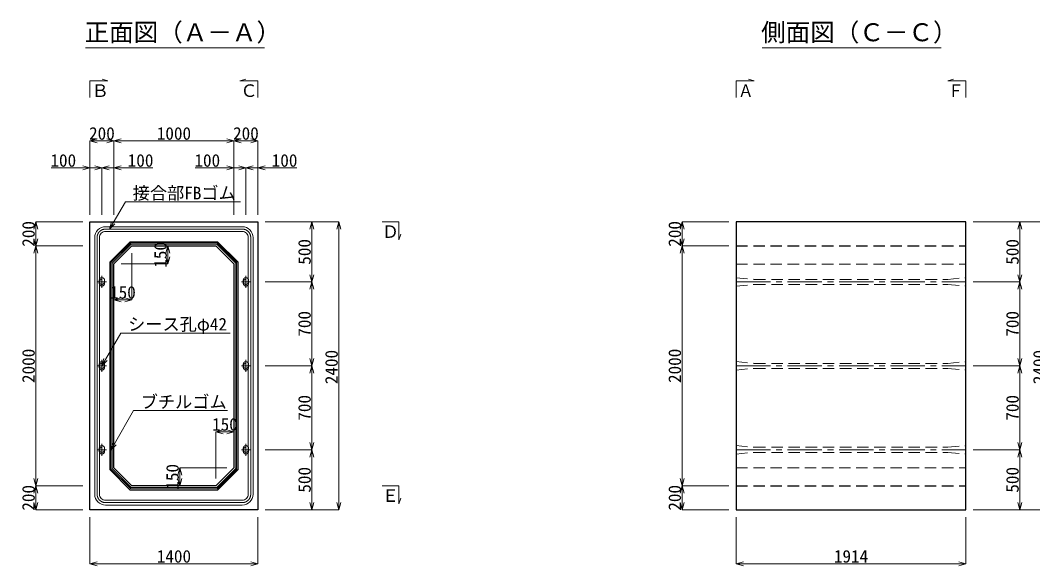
# Model space of a CAD drawing. Header units: millimetres. Extents: x 0 to 126150, y -2000 to 17820.
# Drawn here: x 58430 to 66875, y 6504 to 11051 of the extents above; entities that cross this region are included whole.
import ezdxf
from ezdxf import colors
from ezdxf.entities.mleader import LeaderData, LeaderLine
from ezdxf.enums import TextEntityAlignment as Align
from ezdxf.math import Vec2, Vec3

# ---------------------------------------------------------------- set-up
doc = ezdxf.new("R2010")
doc.units = ezdxf.units.MM
doc.header["$LTSCALE"] = 30
doc.linetypes.add('CENTER2', pattern=[28.575, 19.05, -3.175, 3.175, -3.175])
doc.linetypes.add('HIDDEN2', pattern=[4.7625, 3.175, -1.5875])
for name, color, linetype, lineweight in [('0タイトル', 7, 'Continuous', 13), ('0中心線', 7, 'CENTER2', 5), ('0寸法', 7, 'Continuous', 5), ('0文字', 41, 'Continuous', 5), ('1Pca-BOX', 3, 'Continuous', 25), ('1シース・トランペットシース', 4, 'HIDDEN2', 13), ('3FBゴム', 181, 'Continuous', 13), ('3ブチルゴム等', 173, 'Continuous', 13)]:
    doc.layers.add(name, color=color, linetype=linetype, lineweight=lineweight)
doc.styles.get("Standard").update_dxf_attribs({"font": 'MS Gothic.ttf'})
doc.styles.add('寸法文字', font='MS Gothic.ttf')
doc.dimstyles.new('1／30', dxfattribs={"dimscale": 30, "dimtxt": 3.5, "dimasz": 2, "dimexe": 0, "dimexo": 2, "dimgap": 0.3, "dimtad": 1, "dimdec": 0, "dimzin": 1, "dimdsep": 46, "dimtxsty": '寸法文字', "dimblk": 'OPEN30', "dimcen": 2.5, "dimclrd": 256, "dimclre": 256, "dimclrt": 256, "dimadec": 0, "dimazin": 0, "dimtfac": 1, "dimtdec": 0, "dimtmove": 0, "dimatfit": 3, "dimldrblk": 'OPEN30', "dimfxl": 1, "dimlwd": -1, "dimlwe": -1, "dimarcsym": 0})

# ---------------------------------------------------------------- blocks, each defined once
blk = doc.blocks.new('_Open30')
at = {"color": 0, "linetype": 'ByBlock', "lineweight": -2}
for p, q in [((-1, 0.27), (0, 0)), ((0, 0), (-1, -0.27)), ((0, 0), (-1, 0))]:
    blk.add_line(p, q, dxfattribs=at)
blk = doc.blocks.new('*D71')
at = {"layer": '0寸法', "transparency": 16777216}
for p, q in [((60470.1, 9370), (61085.1, 9370)), ((61085.1, 9310), (61085.1, 7030)), ((60470.1, 6970), (61085.1, 6970))]:
    blk.add_line(p, q, dxfattribs=at)
at = {"layer": 'Defpoints', "color": 0, "transparency": 16777216}
for p in [(60410.1, 9370), (60410.1, 6970), (61085.1, 6970)]:
    blk.add_point(p, dxfattribs=at)
at = {"layer": '0寸法', "transparency": 16777216, "xscale": 60, "yscale": 60, "zscale": 60}
for p, rotation in [((61085.1, 9370), 90), ((61085.1, 6970), 270)]:
    blk.add_blockref('_Open30', p, dxfattribs=dict(at, rotation=rotation))
at = {"layer": '0寸法', "transparency": 16777216, "insert": (61023.6, 8160), "char_height": 105, "attachment_point": 5, "rotation": 90, "style": '寸法文字'}
blk.add_mtext('2400', dxfattribs=at)
blk = doc.blocks.new('*D72')
at = {"layer": '0寸法', "transparency": 16777216}
for p, q in [((58950.1, 9370), (58560.1, 9370)), ((58560.1, 9310), (58560.1, 9230)), ((58950.1, 9170), (58560.1, 9170))]:
    blk.add_line(p, q, dxfattribs=at)
at = {"layer": 'Defpoints', "color": 0, "transparency": 16777216}
for p in [(59010.1, 9370), (58560.1, 9170), (59010.1, 9170)]:
    blk.add_point(p, dxfattribs=at)
at = {"layer": '0寸法', "transparency": 16777216, "xscale": 60, "yscale": 60, "zscale": 60}
for p, rotation in [((58560.1, 9370), 90), ((58560.1, 9170), 270)]:
    blk.add_blockref('_Open30', p, dxfattribs=dict(at, rotation=rotation))
at = {"layer": '0寸法', "transparency": 16777216, "insert": (58498.6, 9270), "char_height": 105, "attachment_point": 5, "rotation": 90, "style": '寸法文字'}
blk.add_mtext('200', dxfattribs=at)
blk = doc.blocks.new('*D73')
at = {"layer": '0寸法', "transparency": 16777216}
for p, q in [((58950.1, 9170), (58560.1, 9170)), ((58560.1, 9110), (58560.1, 7230)), ((58950.1, 7170), (58560.1, 7170))]:
    blk.add_line(p, q, dxfattribs=at)
at = {"layer": 'Defpoints', "color": 0, "transparency": 16777216}
for p in [(59010.1, 9170), (58560.1, 7170), (59010.1, 7170)]:
    blk.add_point(p, dxfattribs=at)
at = {"layer": '0寸法', "transparency": 16777216, "xscale": 60, "yscale": 60, "zscale": 60}
for p, rotation in [((58560.1, 9170), 90), ((58560.1, 7170), 270)]:
    blk.add_blockref('_Open30', p, dxfattribs=dict(at, rotation=rotation))
at = {"layer": '0寸法', "transparency": 16777216, "insert": (58498.6, 8170), "char_height": 105, "attachment_point": 5, "rotation": 90, "style": '寸法文字'}
blk.add_mtext('2000', dxfattribs=at)
blk = doc.blocks.new('*D74')
at = {"layer": '0寸法', "transparency": 16777216}
for p, q in [((58950.1, 7170), (58560.1, 7170)), ((58560.1, 7110), (58560.1, 7030)), ((58950.1, 6970), (58560.1, 6970))]:
    blk.add_line(p, q, dxfattribs=at)
at = {"layer": 'Defpoints', "color": 0, "transparency": 16777216}
for p in [(59010.1, 7170), (58560.1, 6970), (59010.1, 6970)]:
    blk.add_point(p, dxfattribs=at)
at = {"layer": '0寸法', "transparency": 16777216, "xscale": 60, "yscale": 60, "zscale": 60}
for p, rotation in [((58560.1, 7170), 90), ((58560.1, 6970), 270)]:
    blk.add_blockref('_Open30', p, dxfattribs=dict(at, rotation=rotation))
at = {"layer": '0寸法', "transparency": 16777216, "insert": (58498.6, 7070), "char_height": 105, "attachment_point": 5, "rotation": 90, "style": '寸法文字'}
blk.add_mtext('200', dxfattribs=at)
blk = doc.blocks.new('*D75')
at = {"layer": '0寸法', "transparency": 16777216}
for p, q in [((60210.1, 9430), (60210.1, 10045)), ((60350.1, 10045), (60270.1, 10045)), ((60410.1, 9430), (60410.1, 10045))]:
    blk.add_line(p, q, dxfattribs=at)
at = {"layer": 'Defpoints', "color": 0, "transparency": 16777216}
for p in [(60210.1, 10045), (60210.1, 9370), (60410.1, 9370)]:
    blk.add_point(p, dxfattribs=at)
at = {"layer": '0寸法', "transparency": 16777216, "xscale": 60, "yscale": 60, "zscale": 60, "rotation": 180}
blk.add_blockref('_Open30', (60210.1, 10045), dxfattribs=at)
at = {"layer": '0寸法', "transparency": 16777216, "xscale": 60, "yscale": 60, "zscale": 60}
blk.add_blockref('_Open30', (60410.1, 10045), dxfattribs=at)
at = {"layer": '0寸法', "transparency": 16777216, "insert": (60310.1, 10106.5), "char_height": 105, "attachment_point": 5, "style": '寸法文字'}
blk.add_mtext('200', dxfattribs=at)
blk = doc.blocks.new('*D76')
at = {"layer": '0寸法', "transparency": 16777216}
for p, q in [((59210.1, 9430), (59210.1, 10045)), ((60150.1, 10045), (59270.1, 10045)), ((60210.1, 9430), (60210.1, 10045))]:
    blk.add_line(p, q, dxfattribs=at)
at = {"layer": 'Defpoints', "color": 0, "transparency": 16777216}
for p in [(59210.1, 10045), (59210.1, 9370), (60210.1, 9370)]:
    blk.add_point(p, dxfattribs=at)
at = {"layer": '0寸法', "transparency": 16777216, "xscale": 60, "yscale": 60, "zscale": 60, "rotation": 180}
blk.add_blockref('_Open30', (59210.1, 10045), dxfattribs=at)
at = {"layer": '0寸法', "transparency": 16777216, "xscale": 60, "yscale": 60, "zscale": 60}
blk.add_blockref('_Open30', (60210.1, 10045), dxfattribs=at)
at = {"layer": '0寸法', "transparency": 16777216, "insert": (59710.1, 10106.5), "char_height": 105, "attachment_point": 5, "style": '寸法文字'}
blk.add_mtext('1000', dxfattribs=at)
blk = doc.blocks.new('*D77')
at = {"layer": '0寸法', "transparency": 16777216}
for p, q in [((59010.1, 9430), (59010.1, 10045)), ((59150.1, 10045), (59070.1, 10045)), ((59210.1, 9430), (59210.1, 10045))]:
    blk.add_line(p, q, dxfattribs=at)
at = {"layer": 'Defpoints', "color": 0, "transparency": 16777216}
for p in [(59010.1, 10045), (59010.1, 9370), (59210.1, 9370)]:
    blk.add_point(p, dxfattribs=at)
at = {"layer": '0寸法', "transparency": 16777216, "xscale": 60, "yscale": 60, "zscale": 60, "rotation": 180}
blk.add_blockref('_Open30', (59010.1, 10045), dxfattribs=at)
at = {"layer": '0寸法', "transparency": 16777216, "xscale": 60, "yscale": 60, "zscale": 60}
blk.add_blockref('_Open30', (59210.1, 10045), dxfattribs=at)
at = {"layer": '0寸法', "transparency": 16777216, "insert": (59110.1, 10106.5), "char_height": 105, "attachment_point": 5, "style": '寸法文字'}
blk.add_mtext('200', dxfattribs=at)
blk = doc.blocks.new('*D78')
at = {"layer": '0寸法', "transparency": 16777216}
for p, q in [((60250.1, 9820), (60190.1, 9820)), ((60310.1, 9430), (60310.1, 9820)), ((60310.1, 9820), (60410.1, 9820)), ((60410.1, 9430), (60410.1, 9820)), ((60470.1, 9820), (60734.1, 9820))]:
    blk.add_line(p, q, dxfattribs=at)
at = {"layer": 'Defpoints', "color": 0, "transparency": 16777216}
for p in [(60310.1, 9820), (60310.1, 9370), (60410.1, 9370)]:
    blk.add_point(p, dxfattribs=at)
at = {"layer": '0寸法', "transparency": 16777216, "xscale": 60, "yscale": 60, "zscale": 60}
blk.add_blockref('_Open30', (60310.1, 9820), dxfattribs=at)
at = {"layer": '0寸法', "transparency": 16777216, "xscale": 60, "yscale": 60, "zscale": 60, "rotation": 180}
blk.add_blockref('_Open30', (60410.1, 9820), dxfattribs=at)
at = {"layer": '0寸法', "transparency": 16777216, "insert": (60632.1, 9881.5), "char_height": 105, "attachment_point": 5, "style": '寸法文字'}
blk.add_mtext('100', dxfattribs=at)
blk = doc.blocks.new('*D79')
at = {"layer": '0寸法', "transparency": 16777216}
for p, q in [((60150.1, 9820), (59886.1, 9820)), ((60210.1, 9430), (60210.1, 9820)), ((60310.1, 9820), (60210.1, 9820)), ((60310.1, 9430), (60310.1, 9820)), ((60370.1, 9820), (60430.1, 9820))]:
    blk.add_line(p, q, dxfattribs=at)
at = {"layer": 'Defpoints', "color": 0, "transparency": 16777216}
for p in [(60210.1, 9820), (60210.1, 9370), (60310.1, 9370)]:
    blk.add_point(p, dxfattribs=at)
at = {"layer": '0寸法', "transparency": 16777216, "xscale": 60, "yscale": 60, "zscale": 60}
blk.add_blockref('_Open30', (60210.1, 9820), dxfattribs=at)
at = {"layer": '0寸法', "transparency": 16777216, "xscale": 60, "yscale": 60, "zscale": 60, "rotation": 180}
blk.add_blockref('_Open30', (60310.1, 9820), dxfattribs=at)
at = {"layer": '0寸法', "transparency": 16777216, "insert": (59988.1, 9881.5), "char_height": 105, "attachment_point": 5, "style": '寸法文字'}
blk.add_mtext('100', dxfattribs=at)
blk = doc.blocks.new('*D80')
at = {"layer": '0寸法', "transparency": 16777216}
for p, q in [((58950.1, 9820), (58686.1, 9820)), ((59010.1, 9430), (59010.1, 9820)), ((59110.1, 9820), (59010.1, 9820)), ((59110.1, 9430), (59110.1, 9820)), ((59170.1, 9820), (59230.1, 9820))]:
    blk.add_line(p, q, dxfattribs=at)
at = {"layer": 'Defpoints', "color": 0, "transparency": 16777216}
for p in [(59110.1, 9820), (59010.1, 9370), (59110.1, 9370)]:
    blk.add_point(p, dxfattribs=at)
at = {"layer": '0寸法', "transparency": 16777216, "xscale": 60, "yscale": 60, "zscale": 60}
blk.add_blockref('_Open30', (59010.1, 9820), dxfattribs=at)
at = {"layer": '0寸法', "transparency": 16777216, "xscale": 60, "yscale": 60, "zscale": 60, "rotation": 180}
blk.add_blockref('_Open30', (59110.1, 9820), dxfattribs=at)
at = {"layer": '0寸法', "transparency": 16777216, "insert": (58788.1, 9881.5), "char_height": 105, "attachment_point": 5, "style": '寸法文字'}
blk.add_mtext('100', dxfattribs=at)
blk = doc.blocks.new('*D81')
at = {"layer": '0寸法', "transparency": 16777216}
for p, q in [((59050.1, 9820), (58990.1, 9820)), ((59110.1, 9430), (59110.1, 9820)), ((59110.1, 9820), (59210.1, 9820)), ((59210.1, 9430), (59210.1, 9820)), ((59270.1, 9820), (59534.1, 9820))]:
    blk.add_line(p, q, dxfattribs=at)
at = {"layer": 'Defpoints', "color": 0, "transparency": 16777216}
for p in [(59210.1, 9820), (59110.1, 9370), (59210.1, 9370)]:
    blk.add_point(p, dxfattribs=at)
at = {"layer": '0寸法', "transparency": 16777216, "xscale": 60, "yscale": 60, "zscale": 60}
blk.add_blockref('_Open30', (59110.1, 9820), dxfattribs=at)
at = {"layer": '0寸法', "transparency": 16777216, "xscale": 60, "yscale": 60, "zscale": 60, "rotation": 180}
blk.add_blockref('_Open30', (59210.1, 9820), dxfattribs=at)
at = {"layer": '0寸法', "transparency": 16777216, "insert": (59432.1, 9881.5), "char_height": 105, "attachment_point": 5, "style": '寸法文字'}
blk.add_mtext('100', dxfattribs=at)
blk = doc.blocks.new('*D82')
at = {"layer": '0寸法', "transparency": 16777216}
for p, q in [((60470.1, 9370), (60860.1, 9370)), ((60860.1, 9310), (60860.1, 8930)), ((60470.1, 8870), (60860.1, 8870))]:
    blk.add_line(p, q, dxfattribs=at)
at = {"layer": 'Defpoints', "color": 0, "transparency": 16777216}
for p in [(60410.1, 9370), (60410.1, 8870), (60860.1, 8870)]:
    blk.add_point(p, dxfattribs=at)
at = {"layer": '0寸法', "transparency": 16777216, "xscale": 60, "yscale": 60, "zscale": 60}
for p, rotation in [((60860.1, 9370), 90), ((60860.1, 8870), 270)]:
    blk.add_blockref('_Open30', p, dxfattribs=dict(at, rotation=rotation))
at = {"layer": '0寸法', "transparency": 16777216, "insert": (60798.6, 9120), "char_height": 105, "attachment_point": 5, "rotation": 90, "style": '寸法文字'}
blk.add_mtext('500', dxfattribs=at)
blk = doc.blocks.new('*D83')
at = {"layer": '0寸法', "transparency": 16777216}
for p, q in [((60470.1, 8870), (60860.1, 8870)), ((60860.1, 8810), (60860.1, 8230)), ((60470.1, 8170), (60860.1, 8170))]:
    blk.add_line(p, q, dxfattribs=at)
at = {"layer": 'Defpoints', "color": 0, "transparency": 16777216}
for p in [(60410.1, 8870), (60410.1, 8170), (60860.1, 8170)]:
    blk.add_point(p, dxfattribs=at)
at = {"layer": '0寸法', "transparency": 16777216, "xscale": 60, "yscale": 60, "zscale": 60}
for p, rotation in [((60860.1, 8870), 90), ((60860.1, 8170), 270)]:
    blk.add_blockref('_Open30', p, dxfattribs=dict(at, rotation=rotation))
at = {"layer": '0寸法', "transparency": 16777216, "insert": (60798.6, 8520), "char_height": 105, "attachment_point": 5, "rotation": 90, "style": '寸法文字'}
blk.add_mtext('700', dxfattribs=at)
blk = doc.blocks.new('*D84')
at = {"layer": '0寸法', "transparency": 16777216}
for p, q in [((60470.1, 8170), (60860.1, 8170)), ((60860.1, 8110), (60860.1, 7530)), ((60470.1, 7470), (60860.1, 7470))]:
    blk.add_line(p, q, dxfattribs=at)
at = {"layer": 'Defpoints', "color": 0, "transparency": 16777216}
for p in [(60410.1, 8170), (60410.1, 7470), (60860.1, 7470)]:
    blk.add_point(p, dxfattribs=at)
at = {"layer": '0寸法', "transparency": 16777216, "xscale": 60, "yscale": 60, "zscale": 60}
for p, rotation in [((60860.1, 8170), 90), ((60860.1, 7470), 270)]:
    blk.add_blockref('_Open30', p, dxfattribs=dict(at, rotation=rotation))
at = {"layer": '0寸法', "transparency": 16777216, "insert": (60798.6, 7820), "char_height": 105, "attachment_point": 5, "rotation": 90, "style": '寸法文字'}
blk.add_mtext('700', dxfattribs=at)
blk = doc.blocks.new('*D85')
at = {"layer": '0寸法', "transparency": 16777216}
for p, q in [((59010.1, 6910), (59010.1, 6520)), ((60410.1, 6910), (60410.1, 6520)), ((59070.1, 6520), (60350.1, 6520))]:
    blk.add_line(p, q, dxfattribs=at)
at = {"layer": 'Defpoints', "color": 0, "transparency": 16777216}
for p in [(59010.1, 6970), (60410.1, 6970), (60410.1, 6520)]:
    blk.add_point(p, dxfattribs=at)
at = {"layer": '0寸法', "transparency": 16777216, "xscale": 60, "yscale": 60, "zscale": 60, "rotation": 180}
blk.add_blockref('_Open30', (59010.1, 6520), dxfattribs=at)
at = {"layer": '0寸法', "transparency": 16777216, "xscale": 60, "yscale": 60, "zscale": 60}
blk.add_blockref('_Open30', (60410.1, 6520), dxfattribs=at)
at = {"layer": '0寸法', "transparency": 16777216, "insert": (59710.1, 6581.5), "char_height": 105, "attachment_point": 5, "style": '寸法文字'}
blk.add_mtext('1400', dxfattribs=at)
blk = doc.blocks.new('*D86')
at = {"layer": '0寸法', "transparency": 16777216}
for p, q in [((59420.1, 9170), (59660.1, 9170)), ((59660.1, 9080), (59660.1, 9110)), ((59270.1, 9020), (59660.1, 9020))]:
    blk.add_line(p, q, dxfattribs=at)
at = {"layer": 'Defpoints', "color": 0, "transparency": 16777216}
for p in [(59360.1, 9170), (59660.1, 9170), (59210.1, 9020)]:
    blk.add_point(p, dxfattribs=at)
at = {"layer": '0寸法', "transparency": 16777216, "xscale": 60, "yscale": 60, "zscale": 60}
for p, rotation in [((59660.1, 9170), 90), ((59660.1, 9020), 270)]:
    blk.add_blockref('_Open30', p, dxfattribs=dict(at, rotation=rotation))
at = {"layer": '0寸法', "transparency": 16777216, "insert": (59598.6, 9095), "char_height": 105, "attachment_point": 5, "rotation": 90, "style": '寸法文字'}
blk.add_mtext('150', dxfattribs=at)
blk = doc.blocks.new('*D87')
at = {"layer": '0寸法', "transparency": 16777216}
for p, q in [((59360.1, 9110), (59360.1, 8720)), ((59210.1, 8960), (59210.1, 8720)), ((59270.1, 8720), (59300.1, 8720))]:
    blk.add_line(p, q, dxfattribs=at)
at = {"layer": 'Defpoints', "color": 0, "transparency": 16777216}
for p in [(59360.1, 9170), (59210.1, 9020), (59360.1, 8720)]:
    blk.add_point(p, dxfattribs=at)
at = {"layer": '0寸法', "transparency": 16777216, "xscale": 60, "yscale": 60, "zscale": 60, "rotation": 180}
blk.add_blockref('_Open30', (59210.1, 8720), dxfattribs=at)
at = {"layer": '0寸法', "transparency": 16777216, "xscale": 60, "yscale": 60, "zscale": 60}
blk.add_blockref('_Open30', (59360.1, 8720), dxfattribs=at)
at = {"layer": '0寸法', "transparency": 16777216, "insert": (59285.1, 8781.5), "char_height": 105, "attachment_point": 5, "style": '寸法文字'}
blk.add_mtext('150', dxfattribs=at)
blk = doc.blocks.new('*D88')
at = {"layer": '0寸法', "transparency": 16777216}
for p, q in [((60060.1, 7230), (60060.1, 7620)), ((60120.1, 7620), (60150.1, 7620)), ((60210.1, 7380), (60210.1, 7620))]:
    blk.add_line(p, q, dxfattribs=at)
at = {"layer": 'Defpoints', "color": 0, "transparency": 16777216}
for p in [(60210.1, 7620), (60210.1, 7320), (60060.1, 7170)]:
    blk.add_point(p, dxfattribs=at)
at = {"layer": '0寸法', "transparency": 16777216, "xscale": 60, "yscale": 60, "zscale": 60, "rotation": 180}
blk.add_blockref('_Open30', (60060.1, 7620), dxfattribs=at)
at = {"layer": '0寸法', "transparency": 16777216, "xscale": 60, "yscale": 60, "zscale": 60}
blk.add_blockref('_Open30', (60210.1, 7620), dxfattribs=at)
at = {"layer": '0寸法', "transparency": 16777216, "insert": (60135.1, 7681.5), "char_height": 105, "attachment_point": 5, "style": '寸法文字'}
blk.add_mtext('150', dxfattribs=at)
blk = doc.blocks.new('*D89')
at = {"layer": '0寸法', "transparency": 16777216}
for p, q in [((60150.1, 7320), (59760.1, 7320)), ((59760.1, 7230), (59760.1, 7260)), ((60000.1, 7170), (59760.1, 7170))]:
    blk.add_line(p, q, dxfattribs=at)
at = {"layer": 'Defpoints', "color": 0, "transparency": 16777216}
for p in [(59760.1, 7320), (60210.1, 7320), (60060.1, 7170)]:
    blk.add_point(p, dxfattribs=at)
at = {"layer": '0寸法', "transparency": 16777216, "xscale": 60, "yscale": 60, "zscale": 60}
for p, rotation in [((59760.1, 7320), 90), ((59760.1, 7170), 270)]:
    blk.add_blockref('_Open30', p, dxfattribs=dict(at, rotation=rotation))
at = {"layer": '0寸法', "transparency": 16777216, "insert": (59698.6, 7245), "char_height": 105, "attachment_point": 5, "rotation": 90, "style": '寸法文字'}
blk.add_mtext('150', dxfattribs=at)
blk = doc.blocks.new('*D94')
at = {"layer": '0寸法', "transparency": 16777216}
for p, q in [((60470.1, 7470), (60860.1, 7470)), ((60860.1, 7410), (60860.1, 7030)), ((60470.1, 6970), (60860.1, 6970))]:
    blk.add_line(p, q, dxfattribs=at)
at = {"layer": 'Defpoints', "color": 0, "transparency": 16777216}
for p in [(60410.1, 7470), (60410.1, 6970), (60860.1, 6970)]:
    blk.add_point(p, dxfattribs=at)
at = {"layer": '0寸法', "transparency": 16777216, "xscale": 60, "yscale": 60, "zscale": 60}
for p, rotation in [((60860.1, 7470), 90), ((60860.1, 6970), 270)]:
    blk.add_blockref('_Open30', p, dxfattribs=dict(at, rotation=rotation))
at = {"layer": '0寸法', "transparency": 16777216, "insert": (60798.6, 7220), "char_height": 105, "attachment_point": 5, "rotation": 90, "style": '寸法文字'}
blk.add_mtext('500', dxfattribs=at)
blk = doc.blocks.new('*D135')
at = {"layer": '0寸法', "transparency": 16777216}
for p, q in [((64335.6, 9370), (63945.6, 9370)), ((63945.6, 9310), (63945.6, 9230)), ((64335.6, 9170), (63945.6, 9170))]:
    blk.add_line(p, q, dxfattribs=at)
at = {"layer": 'Defpoints', "color": 0, "transparency": 16777216}
for p in [(64395.6, 9370), (63945.6, 9170), (64395.6, 9170)]:
    blk.add_point(p, dxfattribs=at)
at = {"layer": '0寸法', "transparency": 16777216, "xscale": 60, "yscale": 60, "zscale": 60}
for p, rotation in [((63945.6, 9370), 90), ((63945.6, 9170), 270)]:
    blk.add_blockref('_Open30', p, dxfattribs=dict(at, rotation=rotation))
at = {"layer": '0寸法', "transparency": 16777216, "insert": (63884.1, 9270), "char_height": 105, "attachment_point": 5, "rotation": 90, "style": '寸法文字'}
blk.add_mtext('200', dxfattribs=at)
blk = doc.blocks.new('*D136')
at = {"layer": '0寸法', "transparency": 16777216}
for p, q in [((64335.6, 9170), (63945.6, 9170)), ((63945.6, 9110), (63945.6, 7230)), ((64335.6, 7170), (63945.6, 7170))]:
    blk.add_line(p, q, dxfattribs=at)
at = {"layer": 'Defpoints', "color": 0, "transparency": 16777216}
for p in [(64395.6, 9170), (63945.6, 7170), (64395.6, 7170)]:
    blk.add_point(p, dxfattribs=at)
at = {"layer": '0寸法', "transparency": 16777216, "xscale": 60, "yscale": 60, "zscale": 60}
for p, rotation in [((63945.6, 9170), 90), ((63945.6, 7170), 270)]:
    blk.add_blockref('_Open30', p, dxfattribs=dict(at, rotation=rotation))
at = {"layer": '0寸法', "transparency": 16777216, "insert": (63884.1, 8170), "char_height": 105, "attachment_point": 5, "rotation": 90, "style": '寸法文字'}
blk.add_mtext('2000', dxfattribs=at)
blk = doc.blocks.new('*D137')
at = {"layer": '0寸法', "transparency": 16777216}
for p, q in [((64335.6, 7170), (63945.6, 7170)), ((63945.6, 7110), (63945.6, 7030)), ((64335.6, 6970), (63945.6, 6970))]:
    blk.add_line(p, q, dxfattribs=at)
at = {"layer": 'Defpoints', "color": 0, "transparency": 16777216}
for p in [(64395.6, 7170), (63945.6, 6970), (64395.6, 6970)]:
    blk.add_point(p, dxfattribs=at)
at = {"layer": '0寸法', "transparency": 16777216, "xscale": 60, "yscale": 60, "zscale": 60}
for p, rotation in [((63945.6, 7170), 90), ((63945.6, 6970), 270)]:
    blk.add_blockref('_Open30', p, dxfattribs=dict(at, rotation=rotation))
at = {"layer": '0寸法', "transparency": 16777216, "insert": (63884.1, 7070), "char_height": 105, "attachment_point": 5, "rotation": 90, "style": '寸法文字'}
blk.add_mtext('200', dxfattribs=at)
blk = doc.blocks.new('*D138')
at = {"layer": '0寸法', "transparency": 16777216}
for p, q in [((64395.6, 6910), (64395.6, 6520)), ((66309.6, 6910), (66309.6, 6520)), ((64455.6, 6520), (66249.6, 6520))]:
    blk.add_line(p, q, dxfattribs=at)
at = {"layer": 'Defpoints', "color": 0, "transparency": 16777216}
for p in [(64395.6, 6970), (66309.6, 6970), (66309.6, 6520)]:
    blk.add_point(p, dxfattribs=at)
at = {"layer": '0寸法', "transparency": 16777216, "xscale": 60, "yscale": 60, "zscale": 60, "rotation": 180}
blk.add_blockref('_Open30', (64395.6, 6520), dxfattribs=at)
at = {"layer": '0寸法', "transparency": 16777216, "xscale": 60, "yscale": 60, "zscale": 60}
blk.add_blockref('_Open30', (66309.6, 6520), dxfattribs=at)
at = {"layer": '0寸法', "transparency": 16777216, "insert": (65352.6, 6581.5), "char_height": 105, "attachment_point": 5, "style": '寸法文字'}
blk.add_mtext('1914', dxfattribs=at)
blk = doc.blocks.new('*D125')
at = {"layer": '0寸法', "transparency": 16777216}
for p, q in [((66369.6, 9370), (66984.6, 9370)), ((66984.6, 9310), (66984.6, 7030)), ((66369.6, 6970), (66984.6, 6970))]:
    blk.add_line(p, q, dxfattribs=at)
at = {"layer": 'Defpoints', "color": 0, "transparency": 16777216}
for p in [(66309.6, 9370), (66309.6, 6970), (66984.6, 6970)]:
    blk.add_point(p, dxfattribs=at)
at = {"layer": '0寸法', "transparency": 16777216, "xscale": 60, "yscale": 60, "zscale": 60}
for p, rotation in [((66984.6, 9370), 90), ((66984.6, 6970), 270)]:
    blk.add_blockref('_Open30', p, dxfattribs=dict(at, rotation=rotation))
at = {"layer": '0寸法', "transparency": 16777216, "insert": (66923.1, 8160), "char_height": 105, "attachment_point": 5, "rotation": 90, "style": '寸法文字'}
blk.add_mtext('2400', dxfattribs=at)
blk = doc.blocks.new('*D126')
at = {"layer": '0寸法', "transparency": 16777216}
for p, q in [((66369.6, 9370), (66759.6, 9370)), ((66759.6, 9310), (66759.6, 8930)), ((66369.6, 8870), (66759.6, 8870))]:
    blk.add_line(p, q, dxfattribs=at)
at = {"layer": 'Defpoints', "color": 0, "transparency": 16777216}
for p in [(66309.6, 9370), (66309.6, 8870), (66759.6, 8870)]:
    blk.add_point(p, dxfattribs=at)
at = {"layer": '0寸法', "transparency": 16777216, "xscale": 60, "yscale": 60, "zscale": 60}
for p, rotation in [((66759.6, 9370), 90), ((66759.6, 8870), 270)]:
    blk.add_blockref('_Open30', p, dxfattribs=dict(at, rotation=rotation))
at = {"layer": '0寸法', "transparency": 16777216, "insert": (66698.1, 9120), "char_height": 105, "attachment_point": 5, "rotation": 90, "style": '寸法文字'}
blk.add_mtext('500', dxfattribs=at)
blk = doc.blocks.new('*D127')
at = {"layer": '0寸法', "transparency": 16777216}
for p, q in [((66369.6, 8870), (66759.6, 8870)), ((66759.6, 8810), (66759.6, 8230)), ((66369.6, 8170), (66759.6, 8170))]:
    blk.add_line(p, q, dxfattribs=at)
at = {"layer": 'Defpoints', "color": 0, "transparency": 16777216}
for p in [(66309.6, 8870), (66309.6, 8170), (66759.6, 8170)]:
    blk.add_point(p, dxfattribs=at)
at = {"layer": '0寸法', "transparency": 16777216, "xscale": 60, "yscale": 60, "zscale": 60}
for p, rotation in [((66759.6, 8870), 90), ((66759.6, 8170), 270)]:
    blk.add_blockref('_Open30', p, dxfattribs=dict(at, rotation=rotation))
at = {"layer": '0寸法', "transparency": 16777216, "insert": (66698.1, 8520), "char_height": 105, "attachment_point": 5, "rotation": 90, "style": '寸法文字'}
blk.add_mtext('700', dxfattribs=at)
blk = doc.blocks.new('*D128')
at = {"layer": '0寸法', "transparency": 16777216}
for p, q in [((66369.6, 8170), (66759.6, 8170)), ((66759.6, 8110), (66759.6, 7530)), ((66369.6, 7470), (66759.6, 7470))]:
    blk.add_line(p, q, dxfattribs=at)
at = {"layer": 'Defpoints', "color": 0, "transparency": 16777216}
for p in [(66309.6, 8170), (66309.6, 7470), (66759.6, 7470)]:
    blk.add_point(p, dxfattribs=at)
at = {"layer": '0寸法', "transparency": 16777216, "xscale": 60, "yscale": 60, "zscale": 60}
for p, rotation in [((66759.6, 8170), 90), ((66759.6, 7470), 270)]:
    blk.add_blockref('_Open30', p, dxfattribs=dict(at, rotation=rotation))
at = {"layer": '0寸法', "transparency": 16777216, "insert": (66698.1, 7820), "char_height": 105, "attachment_point": 5, "rotation": 90, "style": '寸法文字'}
blk.add_mtext('700', dxfattribs=at)
blk = doc.blocks.new('*D129')
at = {"layer": '0寸法', "transparency": 16777216}
for p, q in [((66369.6, 7470), (66759.6, 7470)), ((66759.6, 7410), (66759.6, 7030)), ((66369.6, 6970), (66759.6, 6970))]:
    blk.add_line(p, q, dxfattribs=at)
at = {"layer": 'Defpoints', "color": 0, "transparency": 16777216}
for p in [(66309.6, 7470), (66309.6, 6970), (66759.6, 6970)]:
    blk.add_point(p, dxfattribs=at)
at = {"layer": '0寸法', "transparency": 16777216, "xscale": 60, "yscale": 60, "zscale": 60}
for p, rotation in [((66759.6, 7470), 90), ((66759.6, 6970), 270)]:
    blk.add_blockref('_Open30', p, dxfattribs=dict(at, rotation=rotation))
at = {"layer": '0寸法', "transparency": 16777216, "insert": (66698.1, 7220), "char_height": 105, "attachment_point": 5, "rotation": 90, "style": '寸法文字'}
blk.add_mtext('500', dxfattribs=at)

msp = doc.modelspace()

# ---------------------------------------------------------------- linework, layer by layer
at = {"layer": '0タイトル'}
for p, q in [((58974.3, 10820), (60465.8, 10820)), ((64612.3, 10820), (66103.8, 10820))]:
    msp.add_line(p, q, dxfattribs=at)
at = {"layer": '0中心線', "lineweight": 9}
for p, q in [((59147.1, 8870), (59073.1, 8870)), ((59110.1, 8920), (59110.1, 8820)), ((60273.1, 8870), (60347.1, 8870)), ((60310.1, 8920), (60310.1, 8820)), ((59110.1, 8220), (59110.1, 8120)), ((60310.1, 8220), (60310.1, 8120)), ((59147.1, 8170), (59073.1, 8170)), ((60273.1, 8170), (60347.1, 8170)), ((59110.1, 7420), (59110.1, 7520)), ((60310.1, 7420), (60310.1, 7520)), ((59147.1, 7470), (59073.1, 7470)), ((60273.1, 7470), (60347.1, 7470))]:
    msp.add_line(p, q, dxfattribs=at)
at = {"layer": '0中心線', "ltscale": 0.5}
for p, q in [((64395.6, 8870), (66309.6, 8870)), ((64395.6, 8170), (66309.6, 8170)), ((64395.6, 7470), (66309.6, 7470))]:
    msp.add_line(p, q, dxfattribs=at)
at = {"layer": '0中心線', "ltscale": 10}
msp.add_lwpolyline([(60280.1, 7030, 0.414214), (60350.1, 7100), (60350.1, 9240, 0.414214), (60280.1, 9310), (59140.1, 9310, 0.414214), (59070.1, 9240), (59070.1, 7100, 0.414214), (59140.1, 7030), (60280.2, 7030)], format="xyb", dxfattribs=at)
at = {"layer": '0中心線', "linetype": 'Continuous'}
msp.add_lwpolyline([(60070.4, 7145), (60235.1, 7309.6), (60235.1, 9030.4), (60070.4, 9195), (59349.7, 9195), (59185.1, 9030.4), (59185.1, 7309.6), (59349.7, 7145)], close=True, dxfattribs=at)
at = {"layer": '0文字'}
for points in [[(59010.1, 10405.9), (59010.1, 10545), (59160.7, 10545), (59112.2, 10559.7)], [(60410.1, 10405.9), (60410.1, 10545), (60259.5, 10545), (60308, 10559.7)], [(64395.6, 10405.9), (64395.6, 10545), (64546.2, 10545), (64497.7, 10559.7)], [(66309.6, 10405.9), (66309.6, 10545), (66159, 10545), (66207.5, 10559.7)], [(61446, 9370), (61585.1, 9370), (61585.1, 9219.4), (61599.7, 9267.9)], [(61446, 7170), (61585.1, 7170), (61585.1, 7019.4), (61599.7, 7067.9)]]:
    msp.add_lwpolyline(points, dxfattribs=at)
at = {"layer": '1Pca-BOX', "linetype": 'HIDDEN2'}
for p, q in [((64395.6, 9170), (66309.6, 9170)), ((64395.6, 7170), (66309.6, 7170))]:
    msp.add_line(p, q, dxfattribs=at)
at = {"layer": '1Pca-BOX', "linetype": 'HIDDEN2', "lineweight": 9}
for p, q in [((64395.6, 9018.6), (66309.6, 9018.6)), ((64395.6, 7320), (66309.6, 7320))]:
    msp.add_line(p, q, dxfattribs=at)
at = {"layer": '1Pca-BOX'}
for points in [[(60410.1, 9370), (60410.1, 6970), (59010.1, 6970), (59010.1, 9370)], [(64395.6, 6970), (66309.6, 6970), (66309.6, 9370), (64395.6, 9370)], [(60210.1, 9020), (60210.1, 7320), (60060.1, 7170), (59360.1, 7170), (59210.1, 7320), (59210.1, 9020), (59360.1, 9170), (60060.1, 9170)]]:
    msp.add_lwpolyline(points, close=True, dxfattribs=at)
at = {"layer": '1シース・トランペットシース', "lineweight": 9}
for p, q in [((59088.1, 8857), (59088.1, 8883)), ((59132.1, 8857), (59132.1, 8883)), ((60288.1, 8857), (60288.1, 8883)), ((60332.1, 8857), (60332.1, 8883)), ((59088.1, 8157), (59088.1, 8183)), ((59132.1, 8157), (59132.1, 8183)), ((60288.1, 8157), (60288.1, 8183)), ((60332.1, 8157), (60332.1, 8183)), ((59088.1, 7483), (59088.1, 7457)), ((59132.1, 7483), (59132.1, 7457)), ((60288.1, 7483), (60288.1, 7457)), ((60332.1, 7483), (60332.1, 7457))]:
    msp.add_line(p, q, dxfattribs=at)
at = {"layer": '1シース・トランペットシース', "linetype": 'HIDDEN2'}
for p, q in [((64395.6, 8905), (64545.6, 8891)), ((64545.6, 8891), (66159.6, 8891)), ((66159.6, 8891), (66309.6, 8905)), ((64395.6, 8835), (64545.6, 8849)), ((64545.6, 8849), (66159.6, 8849)), ((66159.6, 8849), (66309.6, 8835)), ((64395.6, 8205), (64545.6, 8191)), ((66159.6, 8191), (66309.6, 8205)), ((64395.6, 8135), (64545.6, 8149)), ((64545.6, 8191), (66159.6, 8191)), ((64545.6, 8149), (66159.6, 8149)), ((66159.6, 8149), (66309.6, 8135)), ((64395.6, 7505), (64545.6, 7491)), ((64395.6, 7435), (64545.6, 7449)), ((64545.6, 7491), (66159.6, 7491)), ((64545.6, 7449), (66159.6, 7449)), ((66159.6, 7491), (66309.6, 7505)), ((66159.6, 7449), (66309.6, 7435))]:
    msp.add_line(p, q, dxfattribs=at)
at = {"layer": '1シース・トランペットシース', "lineweight": 9}
for centre in [(59110.1, 8870), (60310.1, 8870), (59110.1, 8170), (60310.1, 8170), (59110.1, 7470), (60310.1, 7470)]:
    msp.add_circle(centre, 21, dxfattribs=at)
for centre, start, end in [((59110.1, 8883), 0, 180), ((60310.1, 8883), 0, 180), ((59110.1, 8857), 180, 0), ((60310.1, 8857), 180, 0), ((59110.1, 8183), 0, 180), ((60310.1, 8183), 0, 180), ((59110.1, 8157), 180, 0), ((60310.1, 8157), 180, 0), ((59110.1, 7483), 0, 180), ((59110.1, 7457), 180, 0), ((60310.1, 7483), 0, 180), ((60310.1, 7457), 180, 0)]:
    msp.add_arc(centre, 22, start, end, dxfattribs=at)
at = {"layer": '3FBゴム'}
for points in [[(59140.1, 9330, 0.414214), (59050.1, 9240), (59050.1, 7100, 0.414214), (59140.1, 7010), (60280.1, 7010, 0.414214), (60370.1, 7100), (60370.1, 9240, 0.414214), (60280.1, 9330)], [(59090.1, 7100, 0.414214), (59140.1, 7050), (60280.1, 7050, 0.414214), (60330.1, 7100), (60330.1, 9240, 0.414214), (60280.1, 9290), (59140.1, 9290, 0.414214), (59090.1, 9240)]]:
    msp.add_lwpolyline(points, format="xyb", close=True, dxfattribs=at)
at = {"layer": '3ブチルゴム等', "linetype": 'Continuous'}
for points in [[(60245.1, 9034.5), (60074.6, 9205), (59345.6, 9205), (59175.1, 9034.5), (59175.1, 7305.5), (59345.6, 7135), (60074.6, 7135), (60245.1, 7305.5)], [(59353.9, 7155), (60066.3, 7155), (60225.1, 7313.8), (60225.1, 9026.2), (60066.3, 9185), (59353.9, 9185), (59195.1, 9026.2), (59195.1, 7313.8)]]:
    msp.add_lwpolyline(points, close=True, dxfattribs=at)

# ---------------------------------------------------------------- texts
at = {"layer": '0タイトル'}
for s, p in [('正面図（Ａ－Ａ）', (59783.8, 10830.5)), ('側面図（Ｃ－Ｃ）', (65421.8, 10830.5))]:
    msp.add_text(s, height=150, dxfattribs=at).set_placement(p, align=Align.BOTTOM_CENTER)
at = {"layer": '0文字', "style": '寸法文字'}
for s, p in [('Ｂ', (59024.5, 10411.4)), ('Ｃ', (60263.7, 10411.4)), ('Ｄ', (61442.4, 9236.4)), ('Ｅ', (61442.4, 7036.4))]:
    msp.add_text(s, height=105, dxfattribs=at).set_placement(p)
at = {"layer": '0文字', "width": 0.9}
for s, p in [('Ａ', (64411, 10411.4)), ('Ｆ', (66161.6, 10411.4))]:
    msp.add_text(s, height=105, dxfattribs=at).set_placement(p)

# ---------------------------------------------------------------- dimensions: what is measured, and where the dimension line sits
at = {"layer": '0寸法'}
for base, p1, p2, picture, middle in [((59010.1, 10045), (59210.1, 9370), (59010.1, 9370), '*D77', (59110.1, 10045)), ((60210.1, 10045), (60410.1, 9370), (60210.1, 9370), '*D75', (60310.1, 10045)), ((59110.1, 9820), (59010.1, 9370), (59110.1, 9370), '*D80', (58788.1, 9820)), ((60310.1, 9820), (60410.1, 9370), (60310.1, 9370), '*D78', (60632.1, 9820)), ((59360.1, 8720), (59210.1, 9020), (59360.1, 9170), '*D87', (59285.1, 8720)), ((60210.1, 7620), (60060.1, 7170), (60210.1, 7320), '*D88', (60135.1, 7620))]:
    dim = msp.add_linear_dim(base=base, p1=p1, p2=p2, dimstyle='1／30', dxfattribs=at)
    dim.commit()
    dim.dimension.update_dxf_attribs({"geometry": picture, "text_midpoint": middle, "dimtype": 160})
for base, p1, p2, picture, middle in [((59210.1, 10045), (60210.1, 9370), (59210.1, 9370), '*D76', (59710.1, 10106.5)), ((59210.1, 9820), (59110.1, 9370), (59210.1, 9370), '*D81', (59432.1, 9881.5)), ((60210.1, 9820), (60310.1, 9370), (60210.1, 9370), '*D79', (59988.1, 9881.5)), ((60410.1, 6520), (59010.1, 6970), (60410.1, 6970), '*D85', (59710.1, 6581.5))]:
    dim = msp.add_linear_dim(base=base, p1=p1, p2=p2, dimstyle='1／30', dxfattribs=at)
    dim.commit()
    dim.dimension.update_dxf_attribs({"geometry": picture, "text_midpoint": middle})
for base, p1, p2, picture, middle in [((58560.1, 9170), (59010.1, 9370), (59010.1, 9170), '*D72', (58560.1, 9270)), ((63945.6, 9170), (64395.6, 9370), (64395.6, 9170), '*D135', (63945.6, 9270)), ((61085.1, 6970), (60410.1, 9370), (60410.1, 6970), '*D71', (61085.1, 8160)), ((66984.6, 6970), (66309.6, 9370), (66309.6, 6970), '*D125', (66984.6, 8160)), ((59660.1, 9170), (59210.1, 9020), (59360.1, 9170), '*D86', (59660.1, 9095)), ((59760.1, 7320), (60060.1, 7170), (60210.1, 7320), '*D89', (59760.1, 7245)), ((58560.1, 6970), (59010.1, 7170), (59010.1, 6970), '*D74', (58560.1, 7070)), ((63945.6, 6970), (64395.6, 7170), (64395.6, 6970), '*D137', (63945.6, 7070))]:
    dim = msp.add_linear_dim(base=base, p1=p1, p2=p2, angle=90, dimstyle='1／30', dxfattribs=at)
    dim.commit()
    dim.dimension.update_dxf_attribs({"geometry": picture, "text_midpoint": middle, "dimtype": 160})
for base, p1, p2, angle, picture, middle in [((60860.1, 8870), (60410.1, 9370), (60410.1, 8870), 90, '*D82', (60798.6, 9120)), ((66759.6, 8870), (66309.6, 9370), (66309.6, 8870), 90, '*D126', (66698.1, 9120)), ((58560.1, 7170), (59010.1, 9170), (59010.1, 7170), 90, '*D73', (58498.6, 8170)), ((63945.6, 7170), (64395.6, 9170), (64395.6, 7170), 90, '*D136', (63884.1, 8170)), ((60860.1, 8170), (60410.1, 8870), (60410.1, 8170), 90, '*D83', (60798.6, 8520)), ((66759.6, 8170), (66309.6, 8870), (66309.6, 8170), 90, '*D127', (66698.1, 8520)), ((60860.1, 7470), (60410.1, 8170), (60410.1, 7470), 90, '*D84', (60798.6, 7820)), ((66759.6, 7470), (66309.6, 8170), (66309.6, 7470), 90, '*D128', (66698.1, 7820)), ((60860.1, 6970), (60410.1, 7470), (60410.1, 6970), 90, '*D94', (60798.6, 7220)), ((66759.6, 6970), (66309.6, 7470), (66309.6, 6970), 90, '*D129', (66698.1, 7220)), ((66309.6, 6520), (64395.6, 6970), (66309.6, 6970), 180, '*D138', (65352.6, 6581.5))]:
    dim = msp.add_linear_dim(base=base, p1=p1, p2=p2, angle=angle, dimstyle='1／30', dxfattribs=at)
    dim.commit()
    dim.dimension.update_dxf_attribs({"geometry": picture, "text_midpoint": middle})

# ---------------------------------------------------------------- leaders
at = {"layer": '0文字'}
ml = msp.add_multileader_mtext('Standard', dxfattribs=at)
ml.set_content('接合部FBゴム', color=256, style='寸法文字')
ml.set_leader_properties(color=256, linetype='ByLayer', lineweight=-1)
ml.set_arrow_properties(name='OPEN30')
ml.build(insert=Vec2(0, 0))
ml.multileader.update_dxf_attribs({"text_left_attachment_type": 6, "text_right_attachment_type": 5, "dogleg_length": 0, "arrow_head_size": 60, "scale": 30})
ctx = ml.context
ctx.base_point, ctx.scale, ctx.char_height, ctx.arrow_head_size, ctx.landing_gap_size, ctx.plane_origin = Vec3(59306.7, 9536.7), 30, 105, 60, 60, Vec3(59172.6, 9310)
ctx.left_attachment, ctx.right_attachment = 6, 5
notes = []
notes.append((ctx, [(0, (1, 1, 0), (59306.7, 9536.7), (1, 0), 0, [(0, [(59172.6, 9310)], 0, [])])]))
ctx.mtext.insert, ctx.mtext.flow_direction = Vec3(59366.7, 9662.7), 5
ml = msp.add_multileader_mtext('Standard', dxfattribs=at)
ml.set_content('シース孔φ42', color=256, style='寸法文字')
ml.set_leader_properties(color=256, linetype='ByLayer', lineweight=-1)
ml.set_arrow_properties(name='OPEN30')
ml.build(insert=Vec2(0, 0))
ml.multileader.update_dxf_attribs({"text_left_attachment_type": 6, "text_right_attachment_type": 5, "dogleg_length": 0, "arrow_head_size": 60, "scale": 30})
ctx = ml.context
ctx.base_point, ctx.scale, ctx.char_height, ctx.arrow_head_size, ctx.landing_gap_size, ctx.plane_origin = Vec3(59268.2, 8443.8), 30, 105, 60, 60, Vec3(59110.1, 8630)
ctx.left_attachment, ctx.right_attachment = 6, 5
notes.append((ctx, [(0, (1, 1, 0), (59268.2, 8443.8), (1, 0), 0, [(0, [(59110.1, 8170)], 0, [])])]))
ctx.mtext.insert, ctx.mtext.flow_direction = Vec3(59328.2, 8569.8), 5
ml = msp.add_multileader_mtext('Standard', dxfattribs=at)
ml.set_content('ブチルゴム', color=256, style='寸法文字')
ml.set_leader_properties(color=256, linetype='ByLayer', lineweight=-1)
ml.set_arrow_properties(name='OPEN30')
ml.build(insert=Vec2(0, 0))
ml.multileader.update_dxf_attribs({"text_left_attachment_type": 6, "text_right_attachment_type": 5, "dogleg_length": 0, "arrow_head_size": 60, "scale": 30})
ctx = ml.context
ctx.base_point, ctx.scale, ctx.char_height, ctx.arrow_head_size, ctx.landing_gap_size, ctx.plane_origin = Vec3(59373.6, 7796.5), 30, 105, 60, 60, Vec3(59185.1, 7470)
ctx.left_attachment, ctx.right_attachment = 6, 5
notes.append((ctx, [(0, (1, 1, 0), (59373.6, 7796.5), (1, 0), 0, [(0, [(59185.1, 7466.8)], 0, [])])]))
ctx.mtext.insert, ctx.mtext.flow_direction = Vec3(59433.6, 7922.5), 5
for ctx, leaders in notes:
    for number, flags, end, landing, length, lines in leaders:
        leader = LeaderData()
        leader.index, (leader.has_last_leader_line, leader.has_dogleg_vector, leader.attachment_direction) = number, flags
        leader.last_leader_point, leader.dogleg_vector, leader.dogleg_length = Vec3(end), Vec3(landing), length
        for number, points, colour, breaks in lines:
            line = LeaderLine()
            line.index, line.vertices, line.color, line.breaks = number, Vec3.list(points), colors.encode_raw_color(colour), breaks
            leader.lines.append(line)
        ctx.leaders.append(leader)

doc.saveas('drawing.dxf')
